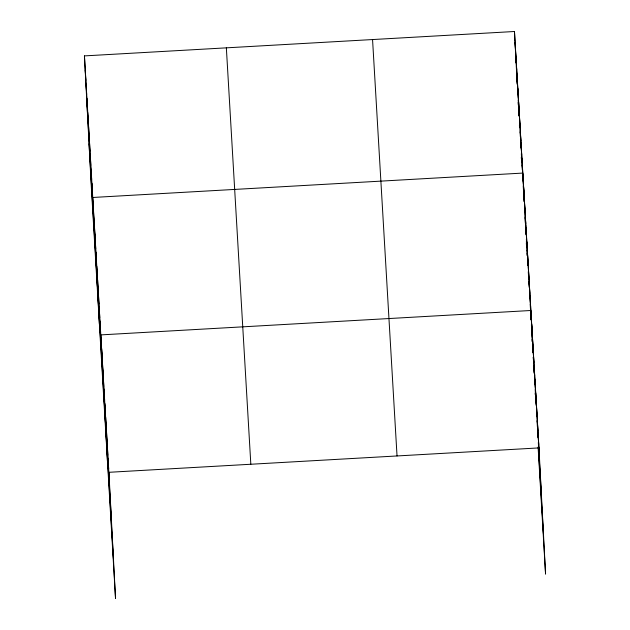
<?xml version="1.0" encoding="UTF-8"?>
<svg xmlns="http://www.w3.org/2000/svg" width="630" height="630" viewBox="0 0 630 630"><rect width="100%" height="100%" fill="white"/><g stroke="black" fill="none" stroke-linecap="round" stroke-linejoin="round"><path stroke-width="0.94" d="M538.949 447.906L108.911 472.303L115.526 598.5L91.051 182.094L84.436 55.897L514.474 31.5L538.949 447.906L545.564 574.103L538.122 447.481M517.569 85.247L520.01 126.78L519.466 116.448M520.065 127.725L525.703 223.65M525.759 224.634L528.184 265.86L527.641 255.528M528.239 266.844L531.358 319.843M537.012 416.036L531.413 320.827L531.917 330.388M537.067 417.013L539.493 458.238M517.017 80.065L517.238 83.845M517.569 89.507L517.852 94.224M518.183 99.886L518.514 105.549M518.789 110.274L519.128 115.936M519.514 122.543L519.789 127.26M520.065 131.977L520.348 136.702M520.679 142.364L521.01 148.026M521.341 153.689L521.679 159.351M522.01 165.013L522.286 169.738M522.561 174.455L522.845 179.172M523.231 185.779L523.562 191.441M523.837 196.158L524.176 201.828M524.506 207.49L524.782 212.208M525.113 217.87L525.452 223.611M525.743 228.517L526.089 234.407M526.381 239.313L526.727 245.204M527.011 250.11L527.302 255.016M527.649 260.907L527.932 265.813M528.279 271.703L528.57 276.609M528.861 281.516L529.208 287.406M529.491 292.312L529.838 298.203M530.184 304.093L530.476 308.999M530.759 313.913L531.106 319.796M531.397 324.71L531.744 330.592M532.035 335.507L532.374 341.389M532.665 346.303L533.011 352.186M533.649 362.982L533.303 357.1L533.602 362.644M533.933 367.896L534.224 372.802M534.571 378.693L534.862 383.599M535.201 389.49L535.492 394.396M535.839 400.286L536.13 405.192M536.476 411.083L536.76 415.989M537.051 420.895L537.398 426.786M537.689 431.692L538.028 437.582M538.319 442.488L541.493 496.472M519.411 125.126L519.522 127.008M521.301 157.216L521.412 159.106M522.577 178.92L522.687 180.81M524.459 211.018L524.577 212.901M526.349 243.109L526.459 244.991M530.751 317.969L530.862 319.93M532.019 339.562L532.137 341.523M532.657 350.359L532.767 352.32M538.311 446.552L543.556 535.87M372.558 39.548L397.034 455.955M226.351 47.848L250.827 464.255M84.436 55.897L109.455 482.635M86.987 104.47L111.463 520.868M89.05 143.861L113.526 560.267M538.138 434.165L538.681 444.497M536.524 406.681L537.02 416.076M537.335 420.423L537.87 430.755M535.721 392.939L536.256 403.271M534.098 365.455L534.642 375.787M534.909 379.197L535.453 389.529M533.295 351.713L533.838 362.053M531.681 324.237L532.216 334.569M532.484 337.971L533.027 348.311M531.366 319.882L530.87 310.495L100.839 334.892L107.454 461.089M532.011 332.293L532.413 339.94M532.665 344.72L533.011 351.414M533.933 368.904L534.169 373.385M534.539 380.544L534.728 384.127M535.201 393.081L535.295 394.868M529.255 283.012L529.798 293.344M530.066 296.754L530.602 307.086M528.444 269.27L528.987 279.602M526.83 241.786L527.373 252.118M526.026 228.044L526.562 238.376M524.412 200.56L524.947 210.893M525.215 214.302L525.711 223.697M523.601 186.819L524.144 197.151M521.963 158.918L522.506 169.249M523.735 191.055L522.79 173.077L92.76 197.474L99.375 323.67M523.837 192.969L524.286 201.576M524.491 205.396L524.837 212.089M525.089 216.87L525.436 223.437M525.711 228.808L525.995 234.179M526.373 241.345L526.562 244.92M526.979 252.984L527.121 255.67M521.128 144.766L521.672 155.098M520.293 130.607L520.837 140.939M518.632 102.288L519.175 112.62M516.97 73.97L517.506 84.31L515.009 41.832L516.112 62.858M517.797 88.129L518.34 98.461M516.135 59.818L516.679 70.15M514.474 31.5L514.962 40.895M516.261 65.733L516.663 73.379M516.915 78.159L517.254 84.546M517.529 89.917L517.765 94.39M518.191 102.454L518.332 105.139M518.797 114.093L518.892 115.881M107.297 444.819L107.84 455.151M108.108 458.561L108.651 468.893M106.494 431.077L107.037 441.409M104.879 403.594L105.415 413.934M105.682 417.336L106.226 427.675M104.068 389.86L104.612 400.192M102.454 362.376L102.997 372.708M103.265 376.118L103.8 386.45M101.643 348.634L102.186 358.966M100.028 321.15L100.572 331.482M99.225 307.409L99.761 317.74M97.611 279.925L98.146 290.257M98.414 293.667L98.957 303.999M96.799 266.183L97.343 276.515M95.185 238.699L95.728 249.031M95.988 252.441L96.532 262.773M94.374 224.957L94.917 235.289M91.925 183.322L92.468 193.654M90.263 155.004L90.807 165.336M91.098 169.163L91.641 179.495M89.428 140.844L89.972 151.176M87.767 112.526L88.31 122.866M88.602 126.685L89.137 137.017M86.932 98.374L87.475 108.706M85.27 70.056L85.814 80.388M86.105 84.215L86.641 94.547"/></g></svg>
